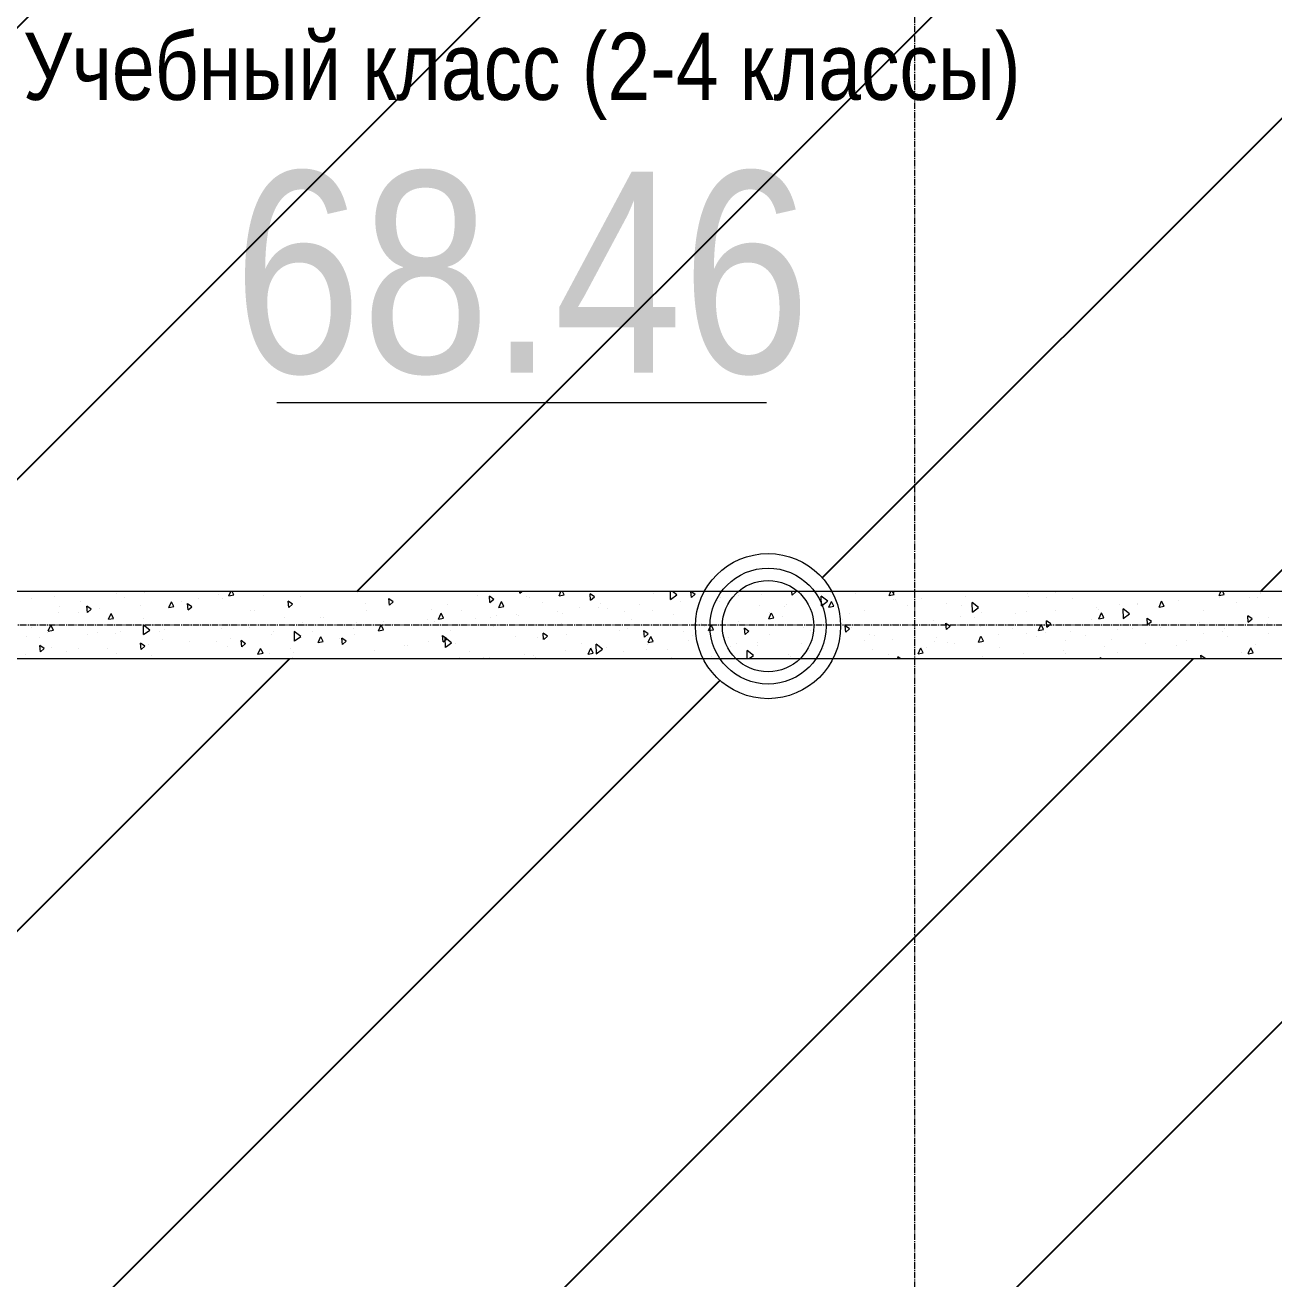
# Model space of a CAD drawing. Header units: millimetres. Extents: x 538266 to 1167394, y 114608 to 637157.
# Drawn here: x 830785 to 834508, y 175064 to 178802 of the extents above; entities that cross this region are included whole.
import ezdxf
from ezdxf.enums import TextEntityAlignment as Align

# ---------------------------------------------------------------- set-up
doc = ezdxf.new("R2010")
doc.units = ezdxf.units.MM
doc.linetypes.add('CENTER2', pattern=[28.575, 19.05, -3.175, 3.175, -3.175])
doc.layers.get('Defpoints').update_dxf_attribs({"color": 140})
doc.layers.add('A-AREA', color=7, linetype='Continuous', lineweight=15, true_color=0x7f7f7f)
doc.layers.add('РД_Оси_100', color=7, linetype='Continuous', lineweight=0, true_color=0x525252)
doc.layers.add('АР_Делит', color=120, linetype='Continuous', lineweight=0, plot=False)
for name, color, linetype, lineweight in [('АР_площадь пом', 5, 'Continuous', 5), ('АР_Стены ПЕНОблок', 52, 'Continuous', 20), ('АР_Штриховка', 8, 'Continuous', 0)]:
    doc.layers.add(name, color=color, linetype=linetype, lineweight=lineweight)
doc.layers.add('ФВ-5', color=7, linetype='Continuous')
doc.styles.add('style1', font='ARIALN.TTF')

# ---------------------------------------------------------------- blocks, each defined once
blk = doc.blocks.new('MOK-МаркаПомещения1')
at = {"layer": 'A-AREA', "color": 0}
blk.add_line((-3.651, -1.944), (3.649, -1.944), dxfattribs=at)
at = {"layer": 'A-AREA', "color": 0, "style": 'style1'}
blk.add_attdef('АР-ПОМЕЩЕНИЕ:ПЛОЩАДЬ', text='', height=3, dxfattribs=at).set_placement((0, 0), align=Align.MIDDLE)
at = {"layer": 'Defpoints', "style": 'style1', "flags": 8}
blk.add_attdef('АР-ПОМЕЩЕНИЕ:НАИМЕНОВАНИЕ', text='', height=1, dxfattribs=at).set_placement((0, 2.956), align=Align.MIDDLE)
blk = doc.blocks.new('2_этаж')
at = {"layer": 'АР_Делит', "color": 18, "true_color": 0x000000}
for radius in [216.3, 173, 136.2]:
    blk.add_circle((676635.5, 177009.9), radius, dxfattribs=at)
at = {"layer": 'АР_Стены ПЕНОблок', "color": 18, "linetype": 'Continuous', "lineweight": 20, "true_color": 0x000000}
for p, q in [((680563.6, 177113.2), (672973.6, 177113.2)), ((672973.6, 176913.2), (680563.6, 176913.2))]:
    blk.add_line(p, q, dxfattribs=at)
at = {"layer": 'АР_Штриховка', "color": 18, "linetype": 'Continuous', "lineweight": 0, "true_color": 0x000000}
for p, q in [((674438.6, 177093), (674438.6, 177093)), ((674507, 177099), (674507, 177099)), ((674585.8, 177083.2), (674585.8, 177083.2)), ((674682.3, 177113), (674682.3, 177113)), ((674693.6, 177107.1), (674693.6, 177107.1)), ((674715.5, 177094.4), (674715.5, 177094.4)), ((674776, 177110.7), (674776, 177110.7)), ((674848.7, 177065.2), (674856.5, 177082.7)), ((674863.7, 177068), (674856.5, 177082.5)), ((674887.1, 177082.2), (674887.1, 177082.2)), ((674936, 177091.1), (674936, 177091.1)), ((674998, 177104.9), (674998, 177104.9)), ((675008.8, 177092), (675008.8, 177092)), ((675028.2, 177100.1), (675034.1, 177113.2)), ((675028.3, 177100), (675043.2, 177102.9)), ((675043.2, 177102.9), (675038.1, 177113.2)), ((675130.9, 177102.2), (675130.9, 177102.2)), ((675217.8, 177075), (675204.5, 177084.2)), ((675206.3, 177065.5), (675204.6, 177084.4)), ((675242.1, 177098.4), (675242.1, 177098.4)), ((675252.6, 177112), (675252.6, 177112)), ((675348.1, 177112.8), (675348.1, 177112.8)), ((675517.9, 177082.4), (675504.6, 177091.5)), ((675506.4, 177072.8), (675504.8, 177091.8)), ((675506.4, 177072.8), (675518.1, 177082.6)), ((675768.7, 177102.3), (675768.7, 177102.3)), ((675818, 177089.7), (675804.7, 177098.9)), ((675806.5, 177080.2), (675804.9, 177099.2)), ((675806.5, 177080.2), (675818.2, 177090)), ((675832.8, 177065.8), (675840.6, 177083.2)), ((675847.9, 177068.6), (675840.6, 177083.1)), ((675895.1, 177108.6), (675895, 177113.2)), ((675895, 177108.6), (675901.3, 177113.2)), ((675915.8, 177099.3), (675915.8, 177099.3)), ((675924.9, 177095.2), (675924.9, 177095.2)), ((676012.4, 177100.7), (676018, 177113.2)), ((676012.4, 177100.6), (676027.4, 177103.5)), ((676027.4, 177103.5), (676022.5, 177113.2)), ((676118.1, 177097.1), (676104.8, 177106.3)), ((676106.6, 177087.6), (676105, 177106.6)), ((676106.6, 177087.6), (676118.3, 177097.4)), ((676295.4, 177106.3), (676295.4, 177106.3)), ((676345, 177089.6), (676344.5, 177113.2)), ((676344.9, 177089.7), (676363.3, 177103.2)), ((676363.4, 177103.1), (676350.6, 177113.2)), ((676373.4, 177084.4), (676373.4, 177084.4)), ((676406.8, 177095), (676405.2, 177113.2)), ((676418.2, 177104.5), (676405.5, 177113.2)), ((676406.8, 177095), (676418.4, 177104.8)), ((676484.6, 177086.1), (676484.6, 177086.1)), ((676489.8, 177084.6), (676489.8, 177084.6)), ((676495.1, 177094.2), (676495.1, 177094.2)), ((676546.6, 177099.9), (676546.6, 177099.9)), ((676617.2, 177104.4), (676617.2, 177104.4)), ((676706.9, 177102.3), (676705.9, 177113.2)), ((676706.9, 177102.3), (676718.5, 177112.1)), ((676718.4, 177111.9), (676716.3, 177113.2)), ((676813.3, 177084.2), (676794.2, 177099.2)), ((676794.9, 177070.7), (676794.3, 177099.3)), ((676794.8, 177070.8), (676813.2, 177084.3)), ((676817, 177066.3), (676824.7, 177083.7)), ((676822, 177110.3), (676822, 177110.3)), ((676832, 177069.1), (676824.8, 177083.6)), ((676896.8, 177107.8), (676896.8, 177107.8)), ((676996.5, 177101.2), (677001.9, 177113.2)), ((676996.6, 177101.1), (677011.5, 177104)), ((677007, 177109.7), (677006.7, 177113.2)), ((677011.5, 177104), (677006.9, 177113.2)), ((677007, 177109.7), (677011.2, 177113.2)), ((677009.4, 177089.3), (677009.4, 177089.3)), ((677016.5, 177088.5), (677016.5, 177088.5)), ((677091.8, 177092.9), (677091.8, 177092.9)), ((677223.3, 177098.7), (677223.3, 177098.7)), ((677409.8, 177106.8), (677409.8, 177106.8)), ((677411.2, 177097.4), (677411.2, 177097.4)), ((677464.4, 177094.3), (677464.4, 177094.3)), ((677492.3, 177110.4), (677492.3, 177110.4)), ((677543.1, 177092.5), (677543.1, 177092.5)), ((677801.1, 177066.9), (677808.9, 177084.3)), ((677816.1, 177069.6), (677808.9, 177084.1)), ((677859.7, 177086.6), (677859.7, 177086.6)), ((677980.6, 177101.7), (677985.8, 177113.2)), ((677980.7, 177101.6), (677995.7, 177104.5)), ((677981.4, 177096.4), (677981.4, 177096.4)), ((677995.7, 177104.5), (677991.3, 177113.2)), ((678069.7, 177096.5), (678069.7, 177096.5)), ((678095.3, 177094.8), (678095.3, 177094.8)), ((678103.5, 177106.6), (678103.5, 177106.6)), ((674521.2, 177051.9), (674521.2, 177051.9)), ((674523.8, 177069.4), (674523.8, 177069.4)), ((674578.3, 177051.5), (674578.3, 177051.5)), ((674617.6, 177060.2), (674604.2, 177069.4)), ((674606.1, 177050.7), (674604.4, 177069.7)), ((674606.1, 177050.7), (674617.8, 177060.5)), ((674643.3, 177062.1), (674643.3, 177062.1)), ((674669.2, 177030.4), (674676.9, 177047.8)), ((674684.2, 177033.1), (674677, 177047.6)), ((674765, 177071.9), (674765, 177071.9)), ((674848.8, 177065.1), (674863.7, 177068)), ((674917.7, 177067.6), (674904.3, 177076.8)), ((674906.2, 177058.1), (674904.5, 177077.1)), ((674906.2, 177058.1), (674917.9, 177067.9)), ((674909.9, 177072.7), (674909.9, 177072.7)), ((675091.5, 177055.9), (675091.5, 177055.9)), ((675104.9, 177055.5), (675104.9, 177055.5)), ((675206.3, 177065.5), (675218, 177075.2)), ((675436.5, 177076.6), (675436.5, 177076.6)), ((675437.3, 177055.1), (675437.3, 177055.1)), ((675503.6, 177077.6), (675503.6, 177077.6)), ((675631.6, 177059.4), (675631.6, 177059.4)), ((675653.3, 177030.9), (675661.1, 177048.3)), ((675668.3, 177033.7), (675661.1, 177048.2)), ((675681.1, 177075.1), (675681.1, 177075.1)), ((675722.3, 177056.5), (675722.3, 177056.5)), ((675832.9, 177065.7), (675847.9, 177068.6)), ((675885.8, 177044.3), (675885.8, 177044.3)), ((675963.2, 177080.6), (675963.2, 177080.6)), ((676007.5, 177054.1), (676007.5, 177054.1)), ((676022, 177046.2), (676022, 177046.2)), ((676072.5, 177064.4), (676072.5, 177064.4)), ((676129.6, 177064.3), (676129.6, 177064.3)), ((676134.5, 177078.2), (676134.5, 177078.2)), ((676158.2, 177063.4), (676158.2, 177063.4)), ((676208.5, 177054.3), (676208.5, 177054.3)), ((676251.3, 177074.1), (676251.3, 177074.1)), ((676291, 177057.9), (676291, 177057.9)), ((676353, 177044.3), (676353, 177044.3)), ((676422.4, 177063.7), (676422.4, 177063.7)), ((676608.9, 177071.8), (676608.9, 177071.8)), ((676637.5, 177031.4), (676645.2, 177048.8)), ((676640.1, 177050.9), (676640.1, 177050.9)), ((676652.5, 177034.2), (676645.3, 177048.7)), ((676684.8, 177067.4), (676684.8, 177067.4)), ((676691.4, 177075.4), (676691.4, 177075.4)), ((676817, 177066.2), (676832, 177069.1)), ((676822.9, 177081.2), (676822.9, 177081.2)), ((676879.6, 177048.3), (676879.6, 177048.3)), ((676923.6, 177057.3), (676923.6, 177057.3)), ((677052.3, 177072.6), (677052.3, 177072.6)), ((677167.4, 177077.3), (677167.4, 177077.3)), ((677211.5, 177071.3), (677211.5, 177071.3)), ((677244.8, 177051.8), (677244.2, 177080.4)), ((677263.2, 177065.2), (677244.2, 177080.3)), ((677244.7, 177051.9), (677263.1, 177065.3)), ((677271, 177051.4), (677271, 177051.4)), ((677372.1, 177046.5), (677372.1, 177046.5)), ((677406.3, 177052.3), (677406.3, 177052.3)), ((677493.8, 177056.3), (677493.8, 177056.3)), ((677615.9, 177066.5), (677615.9, 177066.5)), ((677621.2, 177059.4), (677621.2, 177059.4)), ((677621.6, 177032), (677629.4, 177049.4)), ((677636.6, 177034.7), (677629.4, 177049.2)), ((677683.2, 177073.1), (677683.2, 177073.1)), ((677694.7, 177032.9), (677694.1, 177061.5)), ((677713.1, 177046.3), (677694.1, 177061.4)), ((677694.6, 177032.9), (677713, 177046.4)), ((677737.6, 177076.3), (677737.6, 177076.3)), ((677738.1, 177075.3), (677738.1, 177075.3)), ((677801.2, 177066.7), (677816.1, 177069.6)), ((677932.9, 177056.2), (677932.9, 177056.2)), ((678033.3, 177081.1), (678033.3, 177081.1)), ((674440.9, 177006.7), (674440.9, 177006.7)), ((674489.7, 176995.5), (674497.4, 177012.9)), ((674504.7, 176998.2), (674497.5, 177012.7)), ((674669.2, 177030.2), (674684.2, 177033.1)), ((674679.3, 177034.2), (674679.3, 177034.2)), ((674773.1, 177032.4), (674773.1, 177032.4)), ((674792.3, 176997.9), (674773.2, 177013)), ((674773.8, 176984.5), (674773.3, 177013)), ((674898, 177013.1), (674898, 177013.1)), ((674949.7, 177015), (674949.7, 177015)), ((674967.5, 177010.7), (674967.5, 177010.7)), ((675193.5, 177035), (675193.5, 177035)), ((675221.1, 177011.2), (675221.1, 177011.2)), ((675248.2, 177021), (675248.2, 177021)), ((675299.7, 177036.4), (675299.7, 177036.4)), ((675310.2, 177034.8), (675310.2, 177034.8)), ((675407.7, 177019.4), (675407.7, 177019.4)), ((675473.8, 176996), (675481.6, 177013.4)), ((675488.8, 176998.8), (675481.6, 177013.3)), ((675490.1, 177023), (675490.1, 177023)), ((675494.2, 177014.7), (675494.2, 177014.7)), ((675519.9, 177014), (675519.9, 177014)), ((675621.6, 177028.7), (675621.6, 177028.7)), ((675642, 177024.2), (675642, 177024.2)), ((675653.4, 177030.8), (675668.3, 177033.7)), ((675660.3, 177042.7), (675660.3, 177042.7)), ((675763.7, 177034), (675763.7, 177034)), ((675808.1, 177036.9), (675808.1, 177036.9)), ((675815.8, 177007.5), (675815.8, 177007.5)), ((675826.4, 177040.4), (675826.4, 177040.4)), ((675890.6, 177040.5), (675890.6, 177040.5)), ((676020.8, 177018.6), (676020.8, 177018.6)), ((676228, 177029.2), (676228, 177029.2)), ((676436, 177017.2), (676436, 177017.2)), ((676446.7, 177008), (676446.7, 177008)), ((676457.9, 176996.5), (676465.7, 177013.9)), ((676473, 176999.3), (676465.7, 177013.8)), ((676547.4, 177022.6), (676547.4, 177022.6)), ((676637.5, 177031.3), (676652.5, 177034.2)), ((676679.8, 177037.2), (676679.8, 177037.2)), ((676796.9, 177016), (676796.9, 177016)), ((676858.9, 177029.7), (676858.9, 177029.7)), ((676878.4, 177001.7), (676865, 177010.9)), ((676866.9, 176992.2), (676865.2, 177011.1)), ((677006.2, 177016.2), (677006.2, 177016.2)), ((677074.1, 177026.6), (677074.1, 177026.6)), ((677128.3, 177026.5), (677128.3, 177026.5)), ((677178.5, 177009.1), (677165.2, 177018.2)), ((677167, 176999.5), (677165.3, 177018.5)), ((677167, 176999.5), (677178.7, 177009.3)), ((677209, 177037.7), (677209, 177037.7)), ((677250, 177036.2), (677250, 177036.2)), ((677269.1, 177009.4), (677269.1, 177009.4)), ((677442.1, 176997.1), (677449.8, 177014.5)), ((677457.1, 176999.8), (677449.9, 177014.3)), ((677478.6, 177016.4), (677465.3, 177025.6)), ((677467.1, 177006.9), (677465.5, 177025.9)), ((677467.1, 177006.9), (677478.8, 177016.7)), ((677600.7, 177030.5), (677600.7, 177030.5)), ((677621.7, 177031.8), (677636.6, 177034.7)), ((677778.7, 177023.8), (677765.4, 177033)), ((677767.2, 177014.3), (677765.6, 177033.3)), ((677767.2, 177014.3), (677778.9, 177024.1)), ((677776.6, 177024.2), (677776.6, 177024.2)), ((677795.7, 177013.3), (677795.7, 177013.3)), ((677922.3, 177019.4), (677922.3, 177019.4)), ((677937.4, 177010.9), (677937.4, 177010.9)), ((678078.8, 177031.2), (678065.5, 177040.4)), ((678067.3, 177021.7), (678065.7, 177040.6)), ((678067.3, 177021.7), (678079, 177031.5)), ((678123.9, 177019), (678123.9, 177019)), ((678127.3, 177034.5), (678127.3, 177034.5)), ((674423.9, 176977.6), (674423.9, 176977.6)), ((674462.1, 176974.9), (674462.1, 176974.9)), ((674485.9, 176991.4), (674485.9, 176991.4)), ((674489.7, 176995.3), (674504.7, 176998.2)), ((674606.8, 176984.4), (674606.8, 176984.4)), ((674635.9, 176989.5), (674635.9, 176989.5)), ((674689.3, 176988), (674689.3, 176988)), ((674705.9, 176994.9), (674705.9, 176994.9)), ((674773.7, 176984.5), (674792.2, 176998)), ((674820.7, 176993.8), (674820.7, 176993.8)), ((674830.7, 176970.5), (674830.7, 176970.5)), ((674836, 176999.3), (674836, 176999.3)), ((675007.2, 177001.9), (675007.2, 177001.9)), ((675032.4, 176973.9), (675032.4, 176973.9)), ((675089.7, 177005.5), (675089.7, 177005.5)), ((675154.5, 176984.2), (675154.5, 176984.2)), ((675162.5, 176993.5), (675162.5, 176993.5)), ((675242.2, 176979), (675223.1, 176994.1)), ((675223.8, 176965.5), (675223.2, 176994.1)), ((675223.6, 176965.6), (675242.1, 176979.1)), ((675276.2, 176993.9), (675276.2, 176993.9)), ((675294.3, 176961.1), (675302, 176978.5)), ((675309.3, 176963.9), (675302.1, 176978.4)), ((675357.3, 176974.4), (675357.3, 176974.4)), ((675377.8, 176964.8), (675364.5, 176974)), ((675366.3, 176955.3), (675364.7, 176974.3)), ((675398.2, 177004.2), (675398.2, 177004.2)), ((675403.7, 176985.8), (675403.7, 176985.8)), ((675473.9, 176995.9), (675488.8, 176998.8)), ((675677.9, 176972.2), (675664.6, 176981.4)), ((675666.4, 176962.7), (675664.8, 176981.6)), ((675666.4, 176962.7), (675678.1, 176972.4)), ((675692.1, 176960.1), (675673, 176975.1)), ((675673.7, 176946.6), (675673.1, 176975.2)), ((675689.2, 176997.5), (675689.2, 176997.5)), ((675884, 176978.4), (675884, 176978.4)), ((675948.4, 176977.1), (675948.4, 176977.1)), ((675978, 176979.5), (675964.7, 176988.7)), ((675966.5, 176970), (675964.9, 176989)), ((675966.6, 176970), (675978.2, 176979.8)), ((675972.6, 176972.6), (675972.6, 176972.6)), ((676034.6, 176986.3), (676034.6, 176986.3)), ((676192.2, 176997.1), (676192.2, 176997.1)), ((676215.8, 177001.4), (676215.8, 177001.4)), ((676278.1, 176986.9), (676264.8, 176996.1)), ((676266.7, 176977.4), (676265, 176996.4)), ((676266.7, 176977.4), (676278.3, 176987.2)), ((676278.4, 176961.6), (676286.2, 176979)), ((676293.4, 176964.4), (676286.2, 176978.9)), ((676384.7, 176994.3), (676384.7, 176994.3)), ((676410.6, 176982.4), (676410.6, 176982.4)), ((676458, 176996.4), (676473, 176999.3)), ((676518.7, 176976.1), (676518.7, 176976.1)), ((676578.3, 176994.3), (676564.9, 177003.5)), ((676566.8, 176984.8), (676565.1, 177003.8)), ((676566.8, 176984.8), (676578.5, 176994.6)), ((676640.8, 176986.4), (676640.8, 176986.4)), ((676742.5, 177005.4), (676742.5, 177005.4)), ((676762.5, 176996.1), (676762.5, 176996.1)), ((676866.9, 176992.2), (676878.6, 177002)), ((676884.5, 177006.4), (676884.5, 177006.4)), ((676937.2, 176986.3), (676937.2, 176986.3)), ((676952.4, 176980.8), (676952.4, 176980.8)), ((677005.1, 176970.2), (677005.1, 176970.2)), ((677136.5, 176975.9), (677136.5, 176975.9)), ((677262.6, 176962.2), (677270.3, 176979.6)), ((677277.6, 176964.9), (677270.4, 176979.4)), ((677323, 176984.1), (677323, 176984.1)), ((677364.5, 177002.5), (677364.5, 177002.5)), ((677405.5, 176987.7), (677405.5, 176987.7)), ((677434.7, 176979.3), (677434.7, 176979.3)), ((677442.1, 176996.9), (677457.1, 176999.8)), ((677463.9, 176990.3), (677463.9, 176990.3)), ((677537, 176993.4), (677537, 176993.4)), ((677583.2, 176981.3), (677583.2, 176981.3)), ((677678.5, 176999.3), (677678.5, 176999.3)), ((677723.5, 177001.6), (677723.5, 177001.6)), ((677805.9, 177005.2), (677805.9, 177005.2)), ((677933.4, 176989.3), (677933.4, 176989.3)), ((677990.5, 176994.2), (677990.5, 176994.2)), ((677995.4, 177003), (677995.4, 177003)), ((678005, 176978.3), (678005, 176978.3)), ((678127.1, 176988.6), (678127.1, 176988.6)), ((674477.5, 176942.7), (674464.1, 176951.9)), ((674466, 176933.2), (674464.3, 176952.1)), ((674466, 176933.1), (674477.7, 176942.9)), ((674498.5, 176944.8), (674498.5, 176944.8)), ((674544.8, 176933.8), (674544.8, 176933.8)), ((674579.4, 176942.4), (674579.4, 176942.4)), ((674666.9, 176944.1), (674666.9, 176944.1)), ((674777.6, 176950), (674764.3, 176959.2)), ((674766.1, 176940.5), (674764.4, 176959.5)), ((674766.1, 176940.5), (674777.8, 176950.3)), ((674788.6, 176953.8), (674788.6, 176953.8)), ((674910.7, 176964.1), (674910.7, 176964.1)), ((674991.5, 176964.1), (674991.5, 176964.1)), ((675025.1, 176948.7), (675025.1, 176948.7)), ((675077.7, 176957.4), (675064.4, 176966.6)), ((675066.2, 176947.9), (675064.5, 176966.9)), ((675066.2, 176947.9), (675077.9, 176957.7)), ((675114.8, 176926.2), (675122.5, 176943.6)), ((675129.8, 176929), (675122.6, 176943.5)), ((675210.3, 176942.9), (675210.3, 176942.9)), ((675294.3, 176961), (675309.3, 176963.9)), ((675366.3, 176955.3), (675378, 176965.1)), ((675460.9, 176937), (675460.9, 176937)), ((675551.8, 176952.7), (675551.8, 176952.7)), ((675560.4, 176950.9), (675560.4, 176950.9)), ((675622.4, 176964.6), (675622.4, 176964.6)), ((675673.5, 176946.7), (675692, 176960.2)), ((675704.7, 176957), (675704.7, 176957)), ((675746.8, 176935.5), (675746.8, 176935.5)), ((676031.1, 176936), (676031.1, 176936)), ((676078.4, 176956.7), (676078.4, 176956.7)), ((676098.9, 176926.7), (676106.7, 176944.1)), ((676113.9, 176929.5), (676106.7, 176944)), ((676142, 176941.1), (676122.9, 176956.2)), ((676123.6, 176927.7), (676123, 176956.3)), ((676123.5, 176927.7), (676141.9, 176941.2)), ((676128.1, 176937.4), (676128.1, 176937.4)), ((676153.2, 176946.3), (676153.2, 176946.3)), ((676204.2, 176935.2), (676204.2, 176935.2)), ((676273.4, 176939.5), (676273.4, 176939.5)), ((676274.9, 176956), (676274.9, 176956)), ((676278.5, 176961.5), (676293.4, 176964.4)), ((676335.7, 176941), (676335.7, 176941)), ((676397, 176966.3), (676397, 176966.3)), ((676522.2, 176949.1), (676522.2, 176949.1)), ((676540.2, 176959.1), (676540.2, 176959.1)), ((676591.9, 176922.2), (676572.8, 176937.3)), ((676573.4, 176913.2), (676572.9, 176937.3)), ((676604.7, 176952.7), (676604.7, 176952.7)), ((676605, 176960.6), (676605, 176960.6)), ((676736.1, 176958.4), (676736.1, 176958.4)), ((676758.9, 176937.9), (676758.9, 176937.9)), ((676800.1, 176943.4), (676800.1, 176943.4)), ((676922.6, 176966.6), (676922.6, 176966.6)), ((676947.2, 176939.2), (676947.2, 176939.2)), ((677083, 176927.3), (677090.8, 176944.7)), ((677098.1, 176930.1), (677090.8, 176944.5)), ((677109.1, 176945.9), (677109.1, 176945.9)), ((677131.7, 176964.6), (677131.7, 176964.6)), ((677171.1, 176959.6), (677171.1, 176959.6)), ((677191, 176959.2), (677191, 176959.2)), ((677262.6, 176962), (677277.6, 176964.9)), ((677326.7, 176947.4), (677326.7, 176947.4)), ((677517.4, 176938.2), (677517.4, 176938.2)), ((677521.2, 176967.6), (677521.2, 176967.6)), ((677639.5, 176948.5), (677639.5, 176948.5)), ((677658.3, 176968.6), (677658.3, 176968.6)), ((677676.7, 176932.4), (677676.7, 176932.4)), ((677761.2, 176958.2), (677761.2, 176958.2)), ((677853.3, 176951.4), (677853.3, 176951.4)), ((677883.3, 176968.5), (677883.3, 176968.5)), ((678048.1, 176932.3), (678048.1, 176932.3)), ((678067.2, 176927.8), (678074.9, 176945.2)), ((678082.2, 176930.6), (678075, 176945.1)), ((678088.9, 176954), (678088.9, 176954)), ((674423.1, 176924), (674423.1, 176924)), ((674693.5, 176927.6), (674693.5, 176927.6)), ((674798.1, 176921.2), (674798.1, 176921.2)), ((675114.8, 176926.1), (675129.8, 176929)), ((675148.3, 176929.2), (675148.3, 176929.2)), ((675217.1, 176916.9), (675217.1, 176916.9)), ((675220.1, 176931.5), (675220.1, 176931.5)), ((675715.9, 176915.7), (675715.9, 176915.7)), ((675721.3, 176914.1), (675721.3, 176914.1)), ((675787.3, 176915.9), (675787.3, 176915.9)), ((675803.8, 176917.7), (675803.8, 176917.7)), ((675909.4, 176926.2), (675909.4, 176926.2)), ((675935.2, 176923.5), (675935.2, 176923.5)), ((675941.6, 176916.4), (675941.6, 176916.4)), ((676099, 176926.6), (676113.9, 176929.5)), ((676121.8, 176931.6), (676121.8, 176931.6)), ((676346.8, 176916.2), (676346.8, 176916.2)), ((676468.2, 176920.4), (676468.2, 176920.4)), ((676579.4, 176913.2), (676591.8, 176922.3)), ((676696.9, 176924.2), (676696.9, 176924.2)), ((676703.4, 176919.1), (676703.4, 176919.1)), ((676994.8, 176924.3), (676994.8, 176924.3)), ((677029.2, 176913.2), (677022.7, 176918.4)), ((677022.9, 176913.2), (677022.8, 176918.4)), ((677083.1, 176927.1), (677098.1, 176930.1)), ((677273.6, 176918.1), (677273.6, 176918.1)), ((677395.7, 176928.4), (677395.7, 176928.4)), ((677521.5, 176928.3), (677521.5, 176928.3)), ((677628.5, 176913.2), (677625.3, 176915.4)), ((677625.7, 176913.2), (677625.5, 176915.7)), ((677938.7, 176913.6), (677925.4, 176922.8)), ((677926.4, 176913.2), (677925.6, 176923.1)), ((677938.1, 176913.2), (677938.9, 176913.9)), ((678067.2, 176927.7), (678082.2, 176930.6))]:
    blk.add_line(p, q, dxfattribs=at)
at = {"layer": 'АР_площадь пом', "color": 18, "linetype": 'Continuous', "lineweight": 15, "true_color": 0x000000}
ref = blk.add_blockref('MOK-МаркаПомещения1', (675901.4, 178065.4), dxfattribs=dict(at, xscale=200, yscale=200, zscale=100))
ref.add_attrib('АР-ПОМЕЩЕНИЕ:НАИМЕНОВАНИЕ', 'Учебный класс (2-4 классы)', dxfattribs={"layer": 'Defpoints', "height": 200, "style": 'style1'}).set_placement((675901.4, 178656.6), align=Align.MIDDLE)
ref.add_attrib('АР-ПОМЕЩЕНИЕ:ПЛОЩАДЬ', '68.46', dxfattribs={"layer": 'A-AREA', "color": 0, "height": 600, "style": 'style1'}).set_placement((675901.4, 178065.4), align=Align.MIDDLE)
at = {"layer": 'Defpoints', "color": 18, "true_color": 0x000000, "style": 'style1'}
for p in [(677970.6, 219836.4), (678101.2, 211681.4)]:
    blk.add_attdef('АР-ПОМЕЩЕНИЕ:НАИМЕНОВАНИЕ', text='', height=100, dxfattribs=at).set_placement(p, align=Align.MIDDLE)
blk = doc.blocks.new('СОШ_2200_АР_ОСИ_М100_28.05.24')
at = {"layer": 'РД_Оси_100', "color": 251, "linetype": 'CENTER2', "true_color": 0x636466}
for p, q in [((4200, -6155), (4200, 139938.679)), ((29555, 54600), (-5954.958, 54600))]:
    blk.add_line(p, q, dxfattribs=at)

msp = doc.modelspace()

# ---------------------------------------------------------------- hatches: boundary and pattern name
at = {"layer": 'ФВ-5'}
h = msp.add_hatch(dxfattribs=at)
h.set_pattern_fill('ANSI31', color=3, scale=300)
h.paths.add_polyline_path([(836927.8, 185313.2), (836927.8, 185314.2), (836927.8, 185768.2), (836707.8, 185768.2), (836707.8, 186188.2), (829357.8, 186188.2), (829357.8, 185313.2), (829356.5, 182013.2), (829357.8, 182013.2), (829357.8, 181113.2), (829357.4, 180053.9, -0.256444), (829457.6, 179871.3, -0.284268), (829337.8, 179677.8), (829337.8, 179248.7, -0.284268), (829457.6, 179055.2, -0.284268), (829337.8, 178861.6), (829337.8, 177964.9, -0.284268), (829457.6, 177771.3, -0.255743), (829357.8, 177589.1), (829357.8, 177113.2), (832809.7, 177113.2, -0.594367), (833189.8, 177113.2), (834927.8, 177113.2), (834927.8, 177413.2), (835827.8, 177413.2), (835827.8, 177113.2), (835907.8, 177113.2), (835907.8, 177533.2), (836927.8, 177533.2), (836927.8, 177613.2), (836927.8, 181113.2), (836927.8, 182013.2), (836927.8, 182187.1, -0.260437), (836824.9, 182371.3, -0.260437), (836927.8, 182555.6)])
h.paths.add_polyline_path([(832635.7, 182246.9), (832085.7, 182246.9, -1), (832085.7, 182846.9), (832635.7, 182846.9, -1)], flags=16)
h.paths.add_polyline_path([(831759.1, 177835.7), (832772.3, 177835.7), (832772.3, 178295.2), (831759.1, 178295.2)], flags=24)
h.paths.add_polyline_path([(831489.4, 178262.2), (833042, 178262.2), (833042, 178459.8), (831489.4, 178459.8)], flags=24)
h.paths.add_polyline_path([(831574.9, 181966.7), (833127.6, 181966.7), (833127.6, 182164.3), (831574.9, 182164.3)], flags=24)
h.paths.add_polyline_path([(831769.6, 182278.8), (832951.7, 182278.8), (832951.7, 182814.9), (831769.6, 182814.9)], flags=24)
h.paths.add_polyline_path([(836449.7, 185729.8), (836739.4, 185729.8), (836739.4, 185955.3), (836449.7, 185955.3)], flags=24)
h = msp.add_hatch(dxfattribs=at)
h.set_pattern_fill('ANSI31', color=3, scale=300)
h.paths.add_polyline_path([(849237.8, 163561), (849237.8, 164465.5, -0.27475), (849124.9, 164655.5, -0.245742), (849217.8, 164833.2), (849217.8, 165213.2), (845769.5, 165213.2, -0.618518), (845382.3, 165213.2), (843647.8, 165213.2), (843647.8, 164913.2), (842747.8, 164913.2), (842747.8, 165213.2), (842667.8, 165213.2), (842667.8, 164793.2), (841647.8, 164793.2), (841647.8, 164713.2), (841647.8, 161813.2), (841647.8, 161313.2), (841647.8, 160413.2), (841647.8, 158613.2), (841647.8, 158389.4, -0.260437), (841750.8, 158205.2, -0.260437), (841647.8, 158020.9), (841647.8, 157055.6, -0.260437), (841750.8, 156871.3, -0.260437), (841647.8, 156687.1), (841647.8, 156333.2), (842017.8, 156333.2), (842017.8, 156113.2), (849237.8, 156113.2), (849237.8, 156880.9, -0.27475), (849124.9, 157071, -0.27475), (849237.8, 157261), (849237.8, 160413.2), (849217.8, 160413.2), (849217.8, 161313.2), (849218.5, 162377, -0.246803), (849124.9, 162555.2, -0.27475), (849237.8, 162745.2), (849237.8, 163180.9, -0.27475), (849124.9, 163371, -0.27475)])
h.paths.add_polyline_path([(845558.6, 161396), (845008.6, 161396, -1), (845008.6, 161996), (845558.6, 161996, -1)], flags=16)
h.paths.add_polyline_path([(842291.6, 157558.9, -1), (841691.6, 157558.9, -1)], flags=16)
h.paths.add_polyline_path([(849124.9, 171855.5, -0.27475), (849237.8, 172045.6), (849237.8, 172480.9, -0.27475), (849124.9, 172671, -0.27475), (849237.8, 172861), (849237.8, 173765.5, -0.27475), (849124.9, 173955.5, -0.27475), (849237.8, 174145.6), (849237.8, 174163.2), (849217.8, 174163.2), (849217.8, 174513.2), (844057.8, 174513.2), (844057.8, 174513.2), (844057.8, 174213.2), (843157.8, 174213.2), (843157.8, 174513.2), (843077.8, 174513.2), (843077.8, 174093.2), (842057.8, 174093.2), (842057.8, 173373.2), (842057.8, 172433.2), (841647.8, 172433.2), (841647.8, 172363.2), (841647.8, 170613.2), (841647.8, 169713.2), (841647.8, 169339.4, -0.260437), (841750.8, 169155.2, -0.260437), (841647.8, 168970.9), (841670.8, 167335.5, -1), (842270.8, 167335.5, -1), (841670.8, 167335.5), (841650.7, 166353.8, -0.256246), (841750.8, 166171.3, -0.105217), (841732, 166083.2), (841867.8, 166083.2), (841867.8, 165413.2), (845385.9, 165413.2, -0.594367), (845765.9, 165413.2), (849217.8, 165413.2), (849217.8, 165913.2), (849218.1, 166193.1, -0.246072), (849124.9, 166371, -0.27475), (849237.8, 166561), (849237.8, 169713.2), (849213.5, 169713.2), (849217.8, 169717.5), (849217.8, 170613.2), (849218.9, 171677.1, -0.247282)])
h.paths.add_polyline_path([(845615.6, 168700.6), (845065.6, 168700.6, -1), (845065.6, 169300.6), (845615.6, 169300.6, -1)], flags=16)
h.paths.add_polyline_path([(836927.8, 171813.2), (836927.8, 172713.2), (836927.8, 172987.1, -0.260437), (836824.9, 173171.3, -0.260437), (836927.8, 173355.6), (836927.8, 175970.9, -0.260437), (836824.9, 176155.2, -0.260437), (836927.8, 176339.4), (836927.8, 176413.2), (836927.8, 176913.2), (833193.3, 176913.2, -0.618518), (832806.2, 176913.2), (829360.5, 176913.2), (829357.8, 176910.6), (829357.8, 176413.2), (829357.7, 176237.4, -0.255873), (829457.6, 176055.2, -0.284268), (829337.8, 175861.6), (829337.8, 172713.2), (829357.8, 172713.2), (829357.8, 171813.2), (829357.2, 170753.9, -0.256632), (829457.6, 170571.3, -0.284268), (829337.8, 170377.8), (829337.8, 169948.7, -0.284268), (829457.6, 169755.2, -0.284268), (829337.8, 169561.6), (829337.8, 168664.9, -0.284268), (829457.6, 168471.3, -0.255743), (829357.8, 168289.1), (829357.8, 167813.2), (832809.7, 167813.2, -0.594367), (833189.8, 167813.2), (834927.8, 167813.2), (834927.8, 168113.2), (835827.8, 168113.2), (835827.8, 167813.2), (835907.8, 167813.2), (835907.8, 168233.2), (836927.8, 168233.2), (836927.8, 168313.2)])
h.paths.add_polyline_path([(832552.1, 172650.6), (832002.1, 172650.6, -1), (832002.1, 173250.6), (832552.1, 173250.6, -1)], flags=16)
h.paths.add_polyline_path([(836927.8, 166670.9, -0.260437), (836824.9, 166855.2, -0.105217), (836843.6, 166943.2), (836707.8, 166943.2), (836707.8, 167613.2), (833193.3, 167613.2, -0.618518), (832806.2, 167613.2), (829357.8, 167613.2), (829357.8, 167113.2), (829357.7, 166937.5, -0.255913), (829457.6, 166755.2, -0.284268), (829337.8, 166561.6), (829337.8, 163413.2), (829357.8, 163413.2), (829357.8, 162513.2), (829357, 161454.1, -0.256955), (829457.6, 161271.3, -0.284268), (829337.8, 161077.8), (829337.8, 160648.7, -0.284268), (829457.6, 160455.2, -0.284268), (829337.8, 160261.6), (829337.8, 159364.9, -0.284268), (829457.6, 159171.3, -0.255743), (829357.8, 158989.1), (829357.8, 158513.2), (832809.7, 158513.3, -0.59466), (833189.8, 158513.3), (834927.8, 158513.4), (834927.8, 158513.4), (834927.8, 158813.4), (835827.8, 158813.4), (835827.8, 158513.4), (835907.8, 158513.4), (835907.8, 158933.4), (836927.8, 158933.4), (836927.8, 159013.2), (836927.8, 159543.2), (836927.8, 161303.2), (836927.8, 161813.2), (836927.8, 162513.2), (836927.8, 163413.2), (836927.8, 163687.1, -0.260437), (836824.9, 163871.3, -0.260437), (836927.8, 164055.6)])
h.paths.add_polyline_path([(832518.2, 163600.5), (831968.2, 163600.5, -1), (831968.2, 164200.5), (832518.2, 164200.5, -1)], flags=16)

# ---------------------------------------------------------------- block references
msp.add_blockref('2_этаж', (156364.3, 0))
at = {"layer": 'РД_Оси_100'}
msp.add_blockref('СОШ_2200_АР_ОСИ_М100_28.05.24', (829237.8, 122413.2), dxfattribs=at)

doc.saveas('drawing.dxf')
